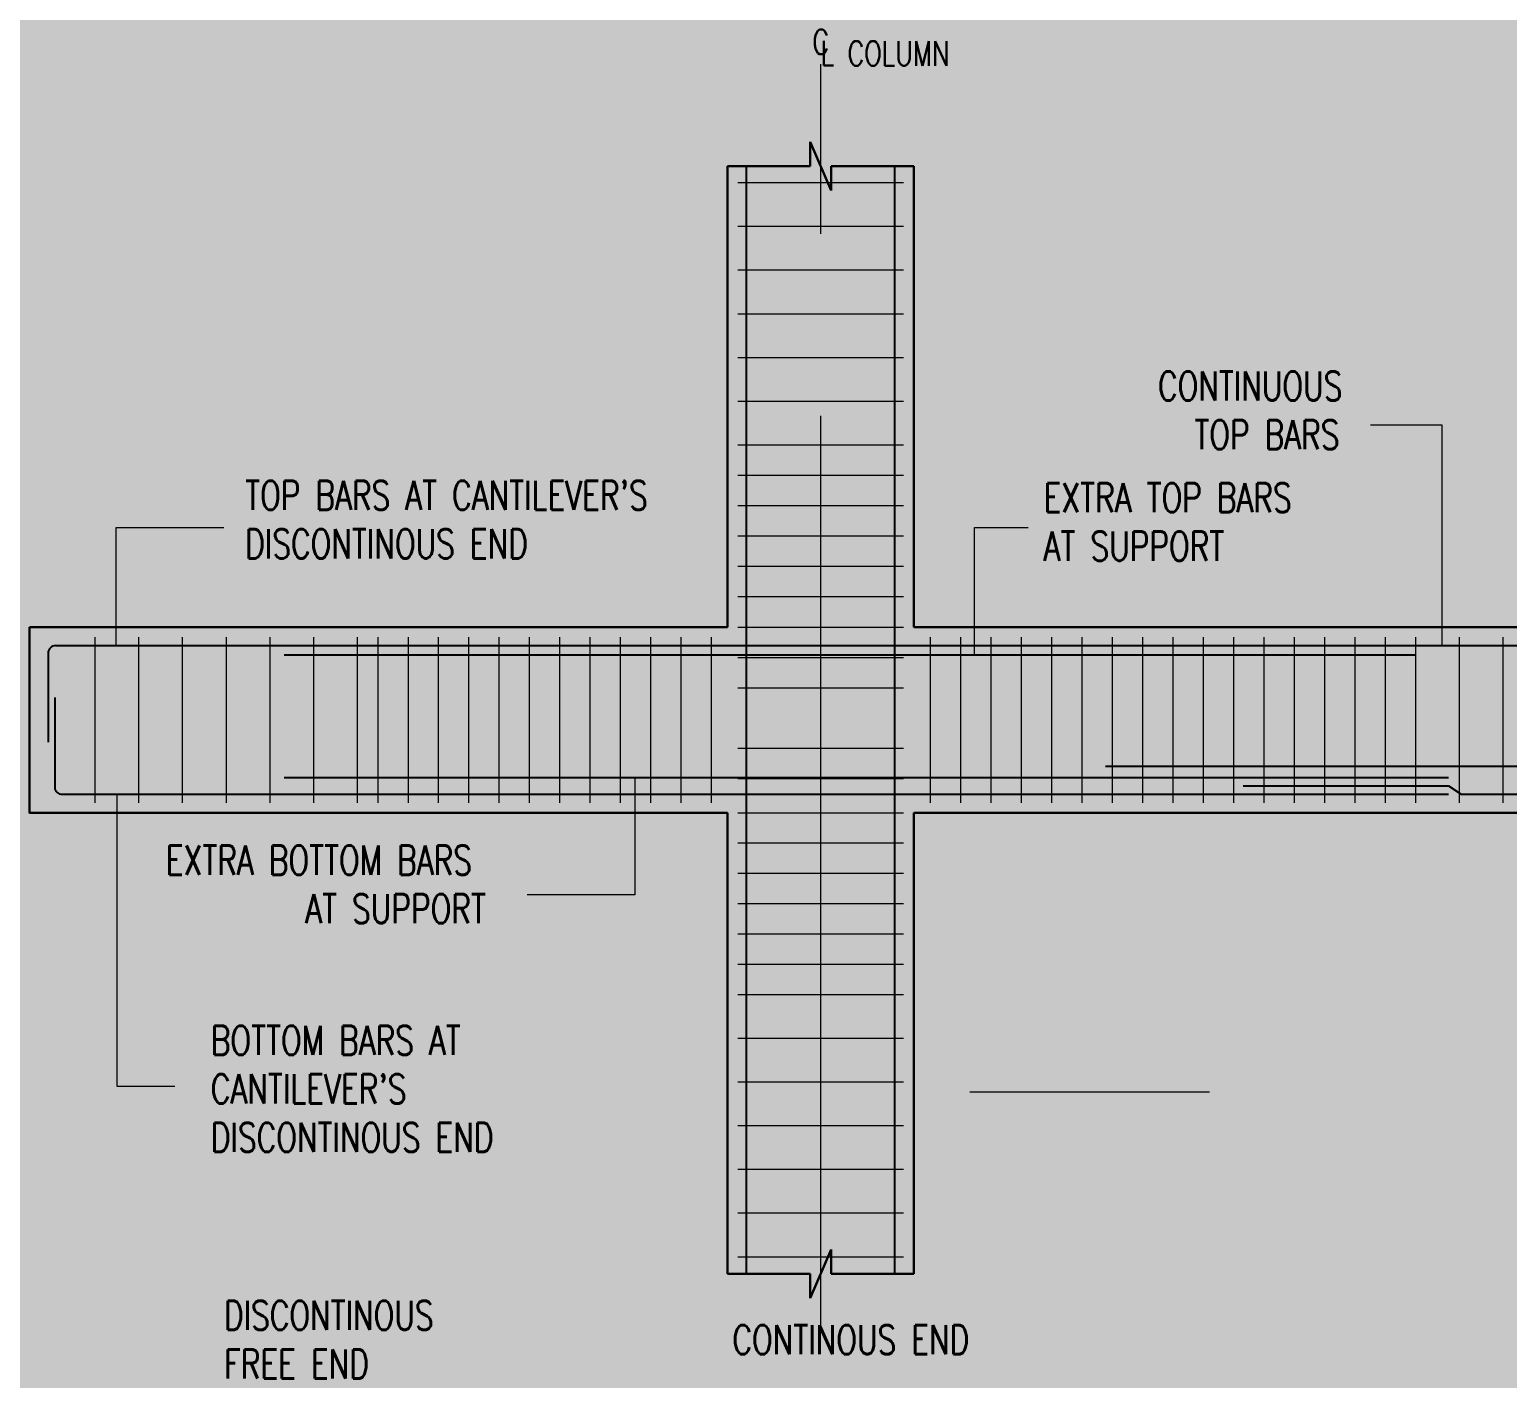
# Model space of a CAD drawing. Header units: millimetres. Extents: x 1634676 to 2610633, y -385676 to -37463.
# Drawn here: x 2098612 to 2109776, y -78149 to -67959 of the extents above; entities that cross this region are included whole.
import ezdxf
from ezdxf.enums import TextEntityAlignment as Align

# ---------------------------------------------------------------- set-up
doc = ezdxf.new("R2010")
doc.units = ezdxf.units.MM
doc.header["$MEASUREMENT"] = 0
doc.linetypes.add('HIDDEN', pattern=[0.375, 0.25, -0.125])
doc.linetypes.add('PHANTOM', pattern=[2.5, 1.25, -0.25, 0.25, -0.25, 0.25, -0.25])
for name, color, linetype, lineweight in [('.2', 2, 'Continuous', 20), ('ST-ANNOT_A', 74, 'Continuous', 20), ('ST-ANNOT_ALeadLines', 250, 'Continuous', 13), ('ST-BEAM_E', 4, 'HIDDEN', 25), ('ST-DIM_E', 250, 'Continuous', 13), ('ST-GIRDER', 5, 'Continuous', 30), ('ST-GRID_E', 250, 'PHANTOM', 15), ('ST-STL_E', 5, 'Continuous', 25), ('ST-TIES_E', 14, 'Continuous', 15)]:
    doc.layers.add(name, color=color, linetype=linetype, lineweight=lineweight)
doc.styles.add('ST_TEXT', font='romans.shx', dxfattribs={"width": 0.75})
doc.dimstyles.new('ST_D40', dxfattribs={"dimscale": 40, "dimtxt": 2, "dimasz": 1.2, "dimexe": 1.5, "dimexo": 1, "dimgap": 1, "dimtad": 1, "dimdec": 0, "dimzin": 1, "dimdsep": 46, "dimtxsty": 'ST_TEXT', "dimblk": 'OpenIndicator', "dimcen": 1, "dimclrd": 256, "dimclre": 256, "dimclrt": 7, "dimadec": 0, "dimazin": 0, "dimtfac": 1, "dimtdec": 0, "dimtix": 1, "dimtmove": 2, "dimatfit": 3, "dimldrblk": 'OPEN90', "dimfxl": 0.075, "dimlwd": -1, "dimlwe": -1, "dimarcsym": 0})

# ---------------------------------------------------------------- blocks, each defined once
blk = doc.blocks.new('OpenIndicator')
at = {"layer": 'ST-DIM_E'}
h = blk.add_hatch(color=255, dxfattribs=at)
h.paths.add_polyline_path([(0.35, 0), (0.36452, 0, 0.414214), (0, 0.36452), (0, 0.35, -0.414214)])
h.paths.add_polyline_path([(0, 0.35), (0, 0.36452, 0.414214), (-0.36452, 0), (-0.35, 0, -0.414214)])
h.paths.add_polyline_path([(0, -0.35), (0, -0.36452, 0.414214), (0.36452, 0), (0.35, 0, -0.414214)])
h.paths.add_polyline_path([(-0.35, 0), (-0.36452, 0, 0.414214), (0, -0.36452), (0, -0.35, -0.414214)])
at = {"layer": 'ST-DIM_E', "color": 255}
blk.add_line((0, 0.63428), (0, -0.63428), dxfattribs=at)
at = {"layer": 'ST-DIM_E', "color": 255, "const_width": 0.01}
blk.add_lwpolyline([(-0.62953, 0), (0.62953, 0)], dxfattribs=at)
at = {"layer": 'ST-DIM_E', "color": 255}
for radius in [0.36452, 0.35]:
    blk.add_circle((0, 0), radius, dxfattribs=at)
blk = doc.blocks.new('567655757')
at = {"layer": 'ST-BEAM_E'}
blk.add_line((5534.456, 1131.833), (5534.456, 1131.831), dxfattribs=at)
at = {"layer": 'ST-DIM_E'}
blk.add_line((5540.786, 1129.917), (5542.431, 1129.917), dxfattribs=at)
at = {"layer": 'ST-GIRDER', "color": 2}
for p, q in [((5539.689, 1136.274), (5539.689, 1136.441)), ((5539.689, 1136.441), (5539.833, 1136.107)), ((5539.122, 1133.109), (5539.122, 1136.274)), ((5539.122, 1136.274), (5539.689, 1136.274)), ((5539.833, 1136.274), (5540.4, 1136.274)), ((5539.833, 1136.107), (5539.833, 1136.274)), ((5540.4, 1136.274), (5540.4, 1133.109)), ((5534.328, 1133.109), (5534.328, 1131.831)), ((5534.328, 1133.109), (5539.122, 1133.109)), ((5540.4, 1133.109), (5549.856, 1133.109)), ((5534.328, 1131.833), (5539.122, 1131.833)), ((5539.122, 1128.667), (5539.122, 1131.833)), ((5540.4, 1131.833), (5549.856, 1131.833)), ((5540.4, 1131.833), (5540.4, 1128.667)), ((5539.689, 1128.5), (5539.833, 1128.835)), ((5539.833, 1128.835), (5539.833, 1128.667)), ((5539.122, 1128.667), (5539.689, 1128.667)), ((5539.689, 1128.667), (5539.689, 1128.5)), ((5539.833, 1128.667), (5540.4, 1128.667))]:
    blk.add_line(p, q, dxfattribs=at)
at = {"layer": 'ST-GRID_E', "ltscale": 5}
blk.add_line((5539.761, 1128.31), (5539.761, 1136.974), dxfattribs=at)
at = {"layer": 'ST-STL_E'}
for p, q in [((5539.251, 1128.667), (5539.251, 1136.274)), ((5540.271, 1128.667), (5540.271, 1136.274)), ((5534.456, 1132.93), (5534.456, 1132.317)), ((5534.507, 1132.981), (5546.411, 1132.981)), ((5536.076, 1132.917), (5543.845, 1132.917)), ((5534.501, 1132.625), (5534.501, 1132.011)), ((5548.539, 1132.151), (5541.717, 1132.151)), ((5536.076, 1132.075), (5544.072, 1132.075)), ((5542.663, 1132.018), (5544.072, 1132.018)), ((5544.072, 1132.018), (5544.159, 1131.96)), ((5534.552, 1131.96), (5544.072, 1131.96)), ((5544.159, 1131.96), (5554.805, 1131.96))]:
    blk.add_line(p, q, dxfattribs=at)
for centre, start, end in [((5534.507, 1132.93), 90, 180), ((5534.552, 1132.011), 180, 270)]:
    blk.add_arc(centre, 0.0511, start, end, dxfattribs=at)
at = {"layer": 'ST-TIES_E'}
for p, q in [((5540.33, 1136.159), (5539.192, 1136.159)), ((5540.33, 1135.859), (5539.192, 1135.859)), ((5540.33, 1135.559), (5539.192, 1135.559)), ((5540.33, 1135.258), (5539.192, 1135.258)), ((5540.33, 1134.958), (5539.192, 1134.958)), ((5540.33, 1134.658), (5539.192, 1134.658)), ((5540.33, 1134.358), (5539.192, 1134.358)), ((5540.33, 1134.15), (5539.192, 1134.15)), ((5540.33, 1133.942), (5539.192, 1133.942)), ((5540.33, 1133.733), (5539.192, 1133.733)), ((5540.33, 1133.525), (5539.192, 1133.525)), ((5540.33, 1133.317), (5539.192, 1133.317)), ((5539.192, 1133.109), (5540.33, 1133.109)), ((5534.777, 1133.04), (5534.777, 1131.902)), ((5535.077, 1133.04), (5535.077, 1131.902)), ((5535.377, 1133.04), (5535.377, 1131.902)), ((5535.678, 1133.04), (5535.678, 1131.902)), ((5535.978, 1133.04), (5535.978, 1131.902)), ((5536.278, 1133.04), (5536.278, 1131.902)), ((5536.578, 1133.04), (5536.578, 1131.902)), ((5536.719, 1133.04), (5536.719, 1131.902)), ((5536.927, 1133.04), (5536.927, 1131.902)), ((5537.135, 1133.04), (5537.135, 1131.902)), ((5537.343, 1133.04), (5537.343, 1131.902)), ((5537.551, 1133.04), (5537.551, 1131.902)), ((5537.76, 1133.04), (5537.76, 1131.902)), ((5537.968, 1133.04), (5537.968, 1131.902)), ((5538.176, 1133.04), (5538.176, 1131.902)), ((5538.384, 1133.04), (5538.384, 1131.902)), ((5538.592, 1133.04), (5538.592, 1131.902)), ((5538.801, 1133.04), (5538.801, 1131.902)), ((5539.009, 1133.04), (5539.009, 1131.902)), ((5540.513, 1133.04), (5540.513, 1131.902)), ((5540.722, 1133.04), (5540.722, 1131.902)), ((5540.93, 1133.04), (5540.93, 1131.902)), ((5541.138, 1133.04), (5541.138, 1131.902)), ((5541.346, 1133.04), (5541.346, 1131.902)), ((5541.554, 1133.04), (5541.554, 1131.902)), ((5541.763, 1133.04), (5541.763, 1131.902)), ((5541.971, 1133.04), (5541.971, 1131.902)), ((5542.179, 1133.04), (5542.179, 1131.902)), ((5542.387, 1133.04), (5542.387, 1131.902)), ((5542.596, 1133.04), (5542.596, 1131.902)), ((5542.804, 1133.04), (5542.804, 1131.902)), ((5543.012, 1133.04), (5543.012, 1131.902)), ((5543.22, 1133.04), (5543.22, 1131.902)), ((5543.428, 1133.04), (5543.428, 1131.902)), ((5543.637, 1133.04), (5543.637, 1131.902)), ((5543.845, 1133.04), (5543.845, 1131.902)), ((5544.145, 1133.04), (5544.145, 1131.902)), ((5544.445, 1133.04), (5544.445, 1131.902)), ((5539.192, 1132.9), (5540.33, 1132.9)), ((5539.192, 1132.692), (5540.33, 1132.692)), ((5539.192, 1132.276), (5540.33, 1132.276)), ((5539.192, 1132.068), (5540.33, 1132.068)), ((5539.192, 1131.833), (5540.33, 1131.833)), ((5540.33, 1131.624), (5539.192, 1131.624)), ((5540.33, 1131.416), (5539.192, 1131.416)), ((5540.33, 1131.208), (5539.192, 1131.208)), ((5540.33, 1131), (5539.192, 1131)), ((5540.33, 1130.792), (5539.192, 1130.792)), ((5540.33, 1130.583), (5539.192, 1130.583)), ((5540.33, 1130.283), (5539.192, 1130.283)), ((5540.33, 1129.983), (5539.192, 1129.983)), ((5540.33, 1129.683), (5539.192, 1129.683)), ((5540.33, 1129.383), (5539.192, 1129.383)), ((5540.33, 1129.083), (5539.192, 1129.083)), ((5540.33, 1128.782), (5539.192, 1128.782))]:
    blk.add_line(p, q, dxfattribs=at)
at = {"layer": 'ST-ANNOT_A', "style": 'ST_TEXT', "width": 0.75}
for s, height, p in [('C', 0.17, (5539.704, 1137.127)), ('L', 0.17, (5539.761, 1137.05)), ('COLUMN', 0.1703, (5539.945, 1137.048))]:
    blk.add_text(s, height=height, dxfattribs=at).set_placement(p, align=Align.MIDDLE_LEFT)
at = {"layer": 'ST-ANNOT_A', "char_height": 0.2, "attachment_point": 4, "style": 'ST_TEXT'}
for s, insert, width in [('\\pi1.45815;CONTINUOUS\\P\\pi1.70815;TOP BARS', (5540.619, 1134.597), 2.82243), ("{\\Fromans|c0;\\W0.75;TOP BARS AT CANTILEVER'S\\PDISCONTINOUS END}", (5535.809, 1133.847), 2.82243), ('{\\Fromans|c0;\\W0.75;EXTRA TOP BARS\\PAT SUPPORT}', (5541.292, 1133.831), 2.82243), ('\\pi1.11326;EXTRA BOTTOM BARS\\P\\pi2.07041;AT SUPPORT', (5534.151, 1131.341), 3.47041), ("{\\Fromans|c0;\\W0.75;BOTTOM BARS AT CANTILEVER'S\\PDISCONTINOUS END}", (5535.573, 1129.937), 2.82243), ('{\\Fromans|c0;\\W0.75;DISCONTINOUS\\PFREE END}', (5535.663, 1128.215), 3.47041), ('CONTINOUS END', (5539.155, 1128.215), 3.47041)]:
    blk.add_mtext(s, dxfattribs=dict(at, insert=insert, width=width))
at = {"layer": 'ST-ANNOT_ALeadLines'}
for points in [[(5544.029, 1132.981), (5544.029, 1134.496), (5543.537, 1134.496)], [(5534.923, 1132.987), (5534.923, 1133.793), (5535.662, 1133.793)], [(5540.817, 1132.917), (5540.817, 1133.793), (5541.186, 1133.793)], [(5538.484, 1132.075), (5538.484, 1131.269), (5537.745, 1131.269)], [(5534.927, 1131.959), (5534.927, 1129.955), (5535.325, 1129.955)]]:
    blk.add_leader(points, dimstyle='ST_D40', override={"dimldrblk": 'ArchTick'}, dxfattribs=at)

msp = doc.modelspace()

# ---------------------------------------------------------------- block references
at = {"layer": '.2', "color": 4, "xscale": 1100, "yscale": 1100, "zscale": 1100}
msp.add_blockref('567655757', (-3989148.375, -1318892.621), dxfattribs=at)

doc.saveas('drawing.dxf')
